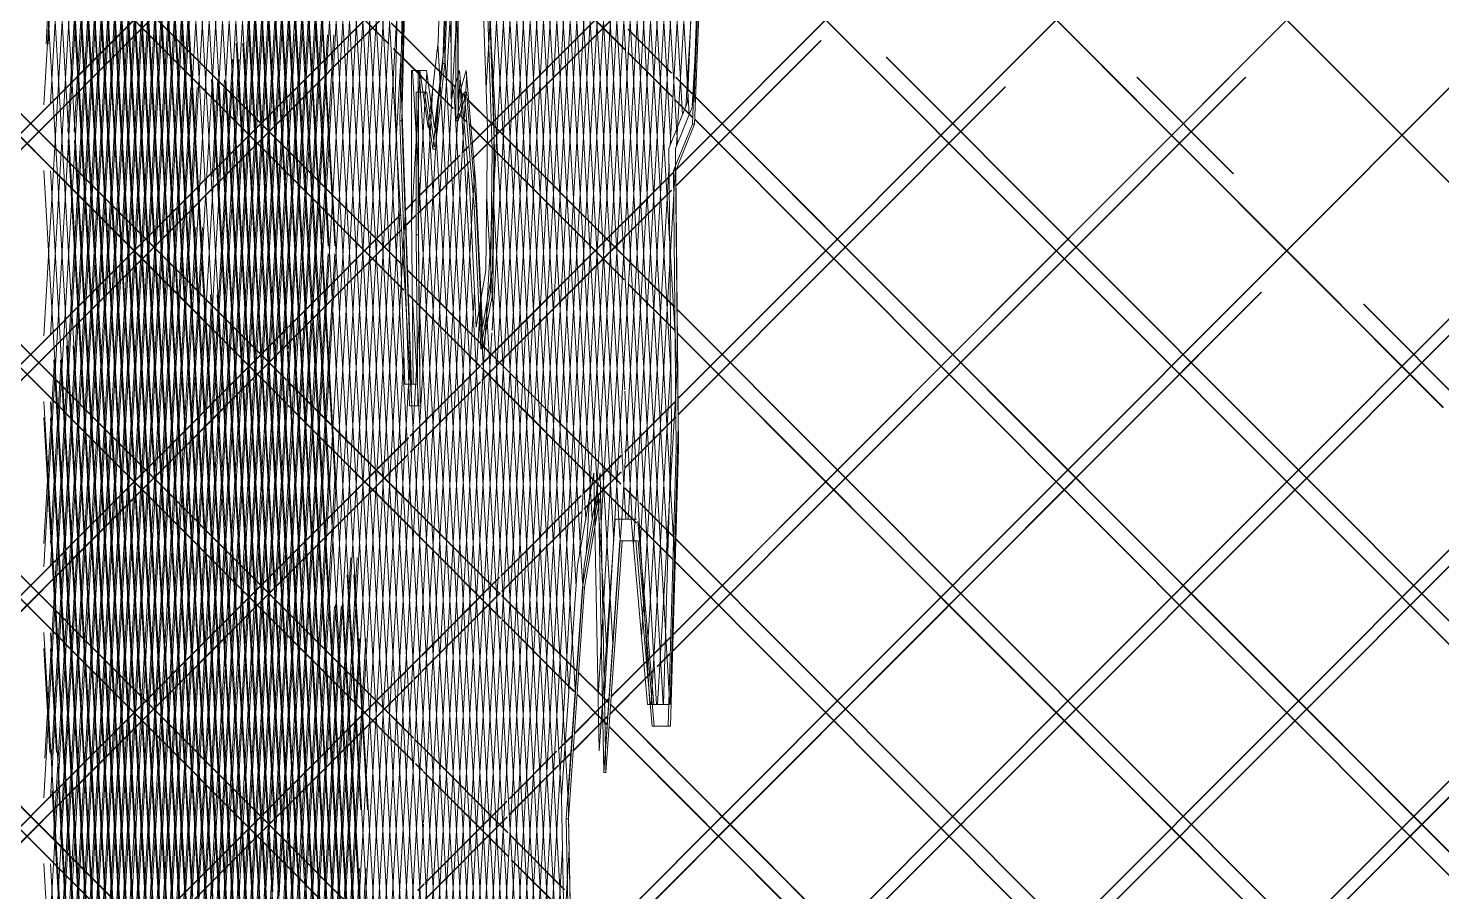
# Model space of a CAD drawing. Header units: millimetres. Extents: x -12186 to 152825, y -4386 to 9463.
# Drawn here: x 121828.7 to 122308.8, y 3182.6 to 3475.8 of the extents above; entities that cross this region are included whole.
import ezdxf

# ---------------------------------------------------------------- set-up
doc = ezdxf.new("R2010")
doc.units = ezdxf.units.MM
doc.layers.add('G-IMPT', color=8, linetype='Continuous', lineweight=5)
doc.layers.add('L-PLNT', color=71, linetype='Continuous', lineweight=5)

# ---------------------------------------------------------------- blocks, each defined once
blk = doc.blocks.new('SVA_Shades of Green Tree - Australian_Tree_based_on_Leopard_Tree_2901-V502-Section 4')
at = {"layer": 'G-IMPT'}
for p, q in [((-37450.04, 3475.19), (-37498.17, 4306.34)), ((-37447.82, 3475.19), (-37495.95, 4306.34)), ((-37456.02, 3455.55), (-37423.08, 4024.36)), ((-37453.81, 3455.55), (-37420.87, 4024.36)), ((-37537.09, 3253.11), (-37579.64, 3987.75)), ((-37534.88, 3253.11), (-37577.42, 3987.75)), ((-37392.58, 3269.8), (-36675, 3988.59)), ((-37392.57, 3269.94), (-36675.12, 3988.59)), ((-37532.55, 3253.11), (-37572.81, 3948.26)), ((-37530.34, 3253.11), (-37570.59, 3948.26)), ((-37390.9, 3350.04), (-36792.84, 3949.1)), ((-37390.9, 3349.91), (-36792.71, 3949.1)), ((-37541.64, 3253.11), (-37581.64, 3943.94)), ((-37539.42, 3253.11), (-37579.43, 3943.94)), ((-37330.23, 3253.95), (-36640.56, 3944.79)), ((-37330.11, 3253.95), (-36640.43, 3944.79)), ((-37531.33, 3310.43), (-37567.61, 3936.95)), ((-37529.12, 3310.43), (-37565.4, 3936.95)), ((-37391.73, 3427.51), (-36882.3, 3937.79)), ((-37391.51, 3427.85), (-36882.43, 3937.79)), ((-37606.24, 3214.48), (-37564.57, 3934)), ((-37604.01, 3214.61), (-37562.35, 3934)), ((-37606.24, 3136.05), (-37560.97, 3917.72)), ((-37604.01, 3136.18), (-37558.75, 3917.72)), ((-37579.05, 3134.91), (-37533.75, 3917.14)), ((-37606.24, 3057.62), (-37557.92, 3891.99)), ((-37590.88, 3284.53), (-37555.7, 3891.99)), ((-37561.35, 3362.21), (-37530.71, 3891.31)), ((-37251.94, 3253.95), (-36636.8, 3870.13)), ((-37251.81, 3253.95), (-36636.67, 3870.13)), ((-37543.96, 3253.11), (-37579.26, 3862.64)), ((-37576.84, 3134.91), (-37534.67, 3863.04)), ((-37559.13, 3362.21), (-37530.15, 3862.62)), ((-37603.55, 2987.29), (-37553.34, 3854.38)), ((-37556.8, 3362.21), (-37530.71, 3812.88)), ((-37554.59, 3362.21), (-37528.49, 3812.88)), ((-37327.37, 3016.06), (-36542.49, 3802.25)), ((-37327.24, 3016.06), (-36542.36, 3802.25)), ((-37541.8, 3015.22), (-37587.33, 3801.41)), ((-37539.59, 3015.22), (-37585.12, 3801.41)), ((-37603.29, 2951.65), (-37555.55, 3775.95)), ((-37601.07, 2951.65), (-37553.34, 3775.95)), ((-37558.55, 3069.11), (-37598.52, 3759.26)), ((-37598.13, 3440.77), (-37579.81, 3757.16)), ((-37556.33, 3069.11), (-37596.28, 3758.8)), ((-37595.92, 3440.77), (-37577.6, 3757.16)), ((-37523.57, 3387.05), (-37502.74, 3746.75)), ((-37571.13, 3134.91), (-37606.24, 3741.18)), ((-37568.91, 3134.91), (-37604.01, 3741.05)), ((-37554.72, 3081.49), (-37593.06, 3743.49)), ((-37552.51, 3081.49), (-37590.85, 3743.49)), ((-37530.71, 3456.49), (-37547.11, 3739.7)), ((-37528.49, 3456.49), (-37544.89, 3739.7)), ((-37588.13, 3134.91), (-37553.37, 3735.14)), ((-37585.92, 3134.91), (-37551.16, 3735.14)), ((-37521.36, 3387.05), (-37501.03, 3738.11)), ((-37553.19, 3346.19), (-37530.71, 3734.45)), ((-37550.97, 3346.19), (-37528.49, 3734.45)), ((-37544.89, 2990.13), (-37587.41, 3724.28)), ((-37542.68, 2990.13), (-37585.19, 3724.28)), ((-37557.04, 3362.21), (-37577.77, 3720.22)), ((-37605.92, 3227.94), (-37578.15, 3707.44)), ((-37603.7, 3227.94), (-37575.93, 3707.44)), ((-37567.48, 3228.85), (-37595.38, 3710.6)), ((-37565.27, 3228.85), (-37593.17, 3710.6)), ((-37573.61, 3250.76), (-37599.94, 3705.45)), ((-37558.52, 3028.36), (-37597.72, 3705.37)), ((-37583.59, 3134.91), (-37550.74, 3702.13)), ((-37581.38, 3134.91), (-37548.53, 3702.13)), ((-37530.65, 3377.09), (-37549.28, 3698.79)), ((-37528.43, 3377.09), (-37547.06, 3698.79)), ((-37519.71, 3375.28), (-37501.04, 3697.7)), ((-37606.24, 3449.77), (-37592.1, 3693.92)), ((-37603.99, 3450.35), (-37589.88, 3693.92)), ((-37514.48, 3411.58), (-37530.71, 3691.78)), ((-37512.26, 3411.58), (-37528.49, 3691.78)), ((-37602.97, 3200.43), (-37574.73, 3687.94)), ((-37600.75, 3200.43), (-37572.52, 3687.94)), ((-37573.28, 3250.53), (-37598.64, 3688.44)), ((-37566.15, 3165.61), (-37596.42, 3688.44)), ((-37561.58, 3362.21), (-37580.63, 3691.18)), ((-37559.37, 3362.21), (-37578.42, 3691.18)), ((-37601.37, 3149.51), (-37570.46, 3683.3)), ((-37599.16, 3149.51), (-37568.25, 3683.3)), ((-37068.64, 3363.06), (-37390.57, 3685.53)), ((-37068.76, 3363.06), (-37390.55, 3685.39)), ((-37566.6, 3292.1), (-37588.95, 3677.94)), ((-37564.39, 3292.1), (-37586.73, 3677.94)), ((-37530.71, 2902.01), (-37575.72, 3679.4)), ((-37528.49, 2902.01), (-37573.51, 3679.4)), ((-37420.21, 3001.36), (-36742.46, 3680.25)), ((-37420.17, 3001.52), (-36742.59, 3680.25)), ((-37394.32, 3297.42), (-37416.54, 3681.06)), ((-37606.24, 3371.34), (-37588.59, 3676.1)), ((-37604.01, 3371.47), (-37586.37, 3676.1)), ((-37517.5, 3375.28), (-37500.31, 3672.13)), ((-37575.67, 3134.91), (-37606.24, 3662.75)), ((-37589.87, 3418.4), (-37604.01, 3662.62)), ((-37565.72, 3355.34), (-37583.49, 3662.14)), ((-37563.51, 3355.34), (-37581.28, 3662.14)), ((-37460.11, 3071.25), (-37426, 3660.25)), ((-37457.89, 3071.25), (-37423.78, 3660.25)), ((-37606.24, 3292.91), (-37585.36, 3653.35)), ((-37604.01, 3293.04), (-37583.15, 3653.35)), ((-37551.02, 3305.28), (-37530.71, 3656.02)), ((-37548.8, 3305.28), (-37528.49, 3656.02)), ((-37464.65, 3071.25), (-37431.02, 3651.99)), ((-37462.43, 3071.25), (-37428.8, 3651.99)), ((-37412.73, 3301.57), (-37432.85, 3648.99)), ((-37410.59, 3302.9), (-37430.63, 3648.99)), ((-37520.2, 3210.03), (-37495.04, 3644.5)), ((-37468.68, 3080), (-37436.04, 3643.74)), ((-37466.47, 3080), (-37433.82, 3643.74)), ((-37415.21, 3265.93), (-37437, 3642.17)), ((-37413.04, 3266.76), (-37434.78, 3642.17)), ((-37517.98, 3210.03), (-37493.28, 3636.63)), ((-37422.24, 3309.01), (-37441.14, 3635.35)), ((-37420.03, 3309.01), (-37438.93, 3635.35)), ((-37530.05, 3432.98), (-37726.26, 3629.51)), ((-37529.92, 3432.98), (-37726.13, 3629.51)), ((-37605.77, 2987.29), (-37568.56, 3629.85)), ((-37563.13, 2991.37), (-37600.13, 3630.22)), ((-37599.18, 3109.04), (-37569.01, 3629.88)), ((-37560.92, 2991.37), (-37597.87, 3629.43)), ((-37554.82, 3362.21), (-37570.32, 3629.88)), ((-37546.18, 3253.11), (-37567.97, 3629.48)), ((-37596.96, 3109.04), (-37566.86, 3628.78)), ((-37530.71, 3420.74), (-37518.66, 3628.67)), ((-37528.49, 3420.74), (-37516.45, 3628.67)), ((-37425.46, 3286.16), (-37445.29, 3628.53)), ((-37423.33, 3287.61), (-37443.08, 3628.53)), ((-37523.69, 3228.12), (-37500.91, 3621.56)), ((-37395.9, 3246.19), (-37417.58, 3620.59)), ((-37393.89, 3249.81), (-37415.36, 3620.59)), ((-37405.97, 3300.24), (-37387.23, 3623.9)), ((-37455.57, 3071.25), (-37423.88, 3618.41)), ((-37453.35, 3071.25), (-37421.67, 3618.41)), ((-37446.66, 2989.77), (-37410.29, 3617.75)), ((-37444.44, 2989.77), (-37408.08, 3617.75)), ((-37516.83, 3373.72), (-37530.71, 3613.35)), ((-37514.61, 3373.72), (-37528.49, 3613.35)), ((-37512.13, 3449.44), (-37521.69, 3614.45)), ((-37521.48, 3228.12), (-37499.18, 3613.22)), ((-37519.84, 3137.77), (-37492.29, 3613.45)), ((-37509.91, 3449.44), (-37519.47, 3614.45)), ((-37403.76, 3300.24), (-37385.55, 3614.57)), ((-37499.11, 3062.31), (-37530.71, 3607.87)), ((-37496.9, 3062.31), (-37528.49, 3607.87)), ((-37477.95, 3251.34), (-37498.63, 3608.43)), ((-37483.1, 3378.51), (-37496.4, 3608.27)), ((-37530.71, 3451.01), (-37539.54, 3603.54)), ((-37528.49, 3451.01), (-37537.32, 3603.54)), ((-37517.63, 3137.77), (-37490.75, 3601.92)), ((-37480.41, 3215.4), (-37502.97, 3605.05)), ((-37478.19, 3215.4), (-37500.76, 3605.05)), ((-37130.94, 3347.04), (-37384.24, 3600.77)), ((-37131.07, 3347.04), (-37384.24, 3600.63)), ((-37501.21, 3302.7), (-37484.72, 3587.36)), ((-37392.38, 3302.09), (-37408.93, 3587.83)), ((-37580.21, 3134.91), (-37606.24, 3584.32)), ((-37578, 3134.91), (-37604.01, 3584.19)), ((-37565.4, 2986.48), (-37530.71, 3585.53)), ((-37563.18, 2986.48), (-37528.49, 3585.53)), ((-37548.84, 3264.37), (-37530.71, 3577.6)), ((-37546.63, 3264.37), (-37528.49, 3577.6)), ((-37393.57, 3435.93), (-37385.33, 3578.15)), ((-37596.48, 3077.13), (-37567.84, 3571.72)), ((-37594.27, 3077.13), (-37565.63, 3571.72)), ((-37410, 3309.1), (-37394.79, 3571.81)), ((-37407.78, 3309.1), (-37392.57, 3571.81)), ((-37566.83, 2976.85), (-37601.04, 3567.56)), ((-37564.62, 2976.85), (-37598.83, 3567.56)), ((-37483.59, 3191.88), (-37505.4, 3568.44)), ((-37481.37, 3191.88), (-37503.18, 3568.44)), ((-37389.32, 3446.4), (-37396.36, 3567.93)), ((-37387.11, 3446.4), (-37394.15, 3567.93)), ((-37391.36, 3435.93), (-37383.66, 3568.83)), ((-37427.94, 3250.52), (-37446, 3562.42)), ((-37425.77, 3251.35), (-37443.79, 3562.42)), ((-37424.32, 3297.05), (-37408.86, 3564.1)), ((-37413.82, 3440.2), (-37406.64, 3564.1)), ((-37529.34, 3440.2), (-37647.78, 3558.85)), ((-37529.21, 3440.2), (-37647.65, 3558.85)), ((-37530.71, 3428.68), (-37523.22, 3558)), ((-37528.49, 3428.68), (-37521, 3558)), ((-37418.03, 3248.87), (-37400.08, 3558.75)), ((-37415.81, 3248.87), (-37397.87, 3558.75)), ((-37393.3, 3436.6), (-37400.34, 3558.13)), ((-37391.08, 3436.6), (-37398.12, 3558.13)), ((-37450.84, 3466.63), (-37446, 3550.09)), ((-37448.62, 3466.63), (-37443.79, 3550.09)), ((-37400.44, 3246.19), (-37418.09, 3550.91)), ((-37398.22, 3246.19), (-37415.87, 3550.91)), ((-37393.23, 3357.03), (-37404.31, 3548.33)), ((-37391.85, 3371.35), (-37402.1, 3548.33)), ((-37530.05, 3284.06), (-37790.87, 3545.32)), ((-37529.92, 3284.06), (-37790.74, 3545.32)), ((-37530.71, 3271.82), (-37514.92, 3544.47)), ((-37528.49, 3271.82), (-37512.7, 3544.47)), ((-37419.16, 3307.69), (-37405.38, 3545.68)), ((-37416.95, 3307.69), (-37403.17, 3545.68)), ((-37452.31, 3049.09), (-37423.88, 3539.98)), ((-37450.09, 3049.09), (-37421.67, 3539.98)), ((-37385.39, 3450.63), (-37381.84, 3542.65)), ((-37586.49, 3014.37), (-37556.18, 3537.86)), ((-37584.28, 3014.37), (-37553.96, 3537.86)), ((-37530.71, 3372.58), (-37540.29, 3538.01)), ((-37528.49, 3372.58), (-37538.07, 3538.01)), ((-37521.84, 3381.76), (-37530.71, 3534.92)), ((-37519.62, 3381.76), (-37528.49, 3534.92)), ((-37520.74, 3043.76), (-37492.36, 3533.89)), ((-37530.05, 3362.49), (-37696.42, 3529.14)), ((-37529.92, 3362.49), (-37696.29, 3529.14)), ((-37499.98, 2998.82), (-37530.71, 3529.44)), ((-37497.76, 2998.82), (-37528.49, 3529.44)), ((-37486.77, 3168.36), (-37507.82, 3531.84)), ((-37484.55, 3168.36), (-37505.6, 3531.84)), ((-37530.05, 3205.63), (-37849.54, 3525.66)), ((-37529.92, 3205.63), (-37849.41, 3525.66)), ((-37671.58, 3382.6), (-37530.05, 3524.37)), ((-37671.45, 3382.6), (-37529.92, 3524.37)), ((-37588.13, 3064.55), (-37561.48, 3524.6)), ((-37585.91, 3064.55), (-37559.27, 3524.6)), ((-37530.71, 3350.25), (-37520.39, 3528.29)), ((-37530.71, 3193.39), (-37511.51, 3524.81)), ((-37528.49, 3350.25), (-37518.18, 3528.29)), ((-37528.49, 3193.39), (-37509.3, 3524.81)), ((-37518.53, 3043.76), (-37490.68, 3524.66)), ((-38048.4, 2999.67), (-37530.05, 3518.89)), ((-38048.27, 2999.67), (-37529.92, 3518.89)), ((-37592.16, 3073.41), (-37566.2, 3521.53)), ((-37589.94, 3073.41), (-37563.99, 3521.53)), ((-37530.71, 2980.44), (-37562.1, 3522.6)), ((-37528.49, 2980.44), (-37559.89, 3522.6)), ((-37509.69, 3401.92), (-37516.53, 3520.02)), ((-37507.48, 3401.92), (-37514.32, 3520.02)), ((-37467.9, 3469.97), (-37470.73, 3518.87)), ((-37452.84, 3445.22), (-37457.24, 3521.11)), ((-37450.63, 3445.22), (-37455.02, 3521.11)), ((-37420.64, 3079.49), (-36977.42, 3523.45)), ((-37420.63, 3079.36), (-36977.29, 3523.45)), ((-37168.52, 3306.13), (-37382.3, 3520.26)), ((-37168.4, 3306.13), (-37382.29, 3520.39)), ((-37408.93, 3468.63), (-37455.36, 3515.14)), ((-37408.93, 3468.5), (-37455.35, 3515.01)), ((-37454.11, 3443.45), (-37383.26, 3514.42)), ((-37454.11, 3443.58), (-37383.78, 3514.03)), ((-37555.5, 3078.98), (-37530.71, 3507.11)), ((-37553.28, 3078.98), (-37528.49, 3507.11)), ((-37454.02, 3438.19), (-37383.48, 3508.85)), ((-37454.02, 3438.07), (-37383.48, 3508.72)), ((-37430.42, 3214.88), (-37447.23, 3505.16)), ((-37428.25, 3215.71), (-37445.01, 3505.16)), ((-37584.75, 3134.91), (-37605.96, 3501.14)), ((-37582.54, 3134.91), (-37603.75, 3501.14)), ((-37489.08, 3470.5), (-37522.39, 3503.86)), ((-37489.09, 3470.37), (-37522.39, 3503.74)), ((-37465.69, 3451.79), (-37465.69, 3502.52)), ((-37449.48, 3019.43), (-37421.65, 3500.07)), ((-37447.27, 3019.43), (-37419.43, 3500.07)), ((-37408.62, 3309.1), (-37419.68, 3500.07)), ((-37408.95, 3352.95), (-37417.47, 3500.07)), ((-37544.95, 3253.11), (-37530.71, 3499.17)), ((-37542.74, 3253.11), (-37528.49, 3499.17)), ((-37489.95, 3144.83), (-37509.99, 3490.87)), ((-37487.73, 3144.83), (-37507.77, 3490.87)), ((-37530.05, 3445.94), (-37489.07, 3486.99)), ((-37529.92, 3445.94), (-37489.06, 3486.87)), ((-37485.91, 3174.71), (-37467.9, 3485.69)), ((-37466.31, 3474.98), (-37465.69, 3485.69)), ((-37530.31, 3440.2), (-37488.79, 3481.79)), ((-37530.18, 3440.2), (-37488.79, 3481.66)), ((-37509.44, 3319.17), (-37518.96, 3483.43)), ((-37507.23, 3319.17), (-37516.74, 3483.43)), ((-37500.25, 3240.86), (-37486.28, 3481.94)), ((-37498.99, 3302.7), (-37488.66, 3481.16)), ((-37484.82, 3469.03), (-37484.07, 3481.94)), ((-37465.69, 3469.97), (-37466.31, 3480.68)), ((-37484.7, 3474.05), (-37488.28, 3477.63)), ((-37484.7, 3473.92), (-37488.26, 3477.49)), ((-37388.27, 3448.99), (-37386.46, 3480.23)), ((-37385.25, 3462.9), (-37384.25, 3480.23)), ((-37530.05, 3127.2), (-37876.6, 3474.33)), ((-37529.92, 3127.2), (-37876.47, 3474.33)), ((-37530.71, 3114.96), (-37509.94, 3473.49)), ((-37528.49, 3114.96), (-37507.73, 3473.49)), ((-37471.18, 3460.5), (-37483.98, 3473.32)), ((-37471.19, 3460.38), (-37483.98, 3473.2)), ((-37483.69, 3174.71), (-37466.31, 3474.98)), ((-37422.92, 3006.9), (-37450.04, 3475.19)), ((-37427.1, 3117.3), (-37447.82, 3475.19)), ((-37393.07, 3460.56), (-37407.84, 3475.35)), ((-37393.07, 3460.69), (-37407.83, 3475.48)), ((-37391.6, 3422.29), (-37342.4, 3471.57)), ((-37391.6, 3422.16), (-37342.28, 3471.57)), ((-37530.71, 3294.15), (-37540.93, 3470.72)), ((-37528.49, 3294.15), (-37538.72, 3470.72)), ((-37498.03, 3240.86), (-37484.82, 3469.03)), ((-37484.88, 3466.29), (-37487.52, 3468.93)), ((-37484.88, 3466.16), (-37487.51, 3468.79)), ((-37465.82, 3355.62), (-37472.47, 3470.47)), ((-37471.79, 3104.76), (-37450.84, 3466.63)), ((-37463.61, 3355.62), (-37470.26, 3470.47)), ((-37454.03, 3373.17), (-37448.62, 3466.63)), ((-37392.9, 3452.58), (-37407.96, 3467.67)), ((-37392.9, 3452.45), (-37407.96, 3467.54)), ((-37574.97, 2899.65), (-37542.22, 3465.17)), ((-37572.75, 2899.65), (-37540, 3465.17)), ((-37472, 3453.38), (-37484.16, 3465.57)), ((-37472.01, 3453.27), (-37484.16, 3465.44)), ((-37473.11, 3324.7), (-37481.03, 3461.48)), ((-37478.39, 3454.08), (-37478.82, 3461.48)), ((-37386.04, 3449.32), (-37385.25, 3462.9)), ((-36755.64, 2900.49), (-37320.22, 3466.01)), ((-36755.52, 2900.49), (-37320.09, 3466.01)), ((-37530.71, 3137.3), (-37549.3, 3458.33)), ((-37549.06, 3425.47), (-37547.16, 3458.29)), ((-37528.49, 3137.3), (-37547.08, 3458.33)), ((-37546.84, 3425.47), (-37544.94, 3458.29)), ((-37527.35, 3398.57), (-37530.71, 3456.49)), ((-37525.14, 3398.57), (-37528.49, 3456.49)), ((-37481.34, 3410.38), (-37478.44, 3460.6)), ((-37476.6, 3454.08), (-37476.22, 3460.6)), ((-37471.93, 3337.61), (-37464.89, 3459.17)), ((-37466.78, 3455.97), (-37471.19, 3460.38)), ((-37466.79, 3456.11), (-37471.18, 3460.5)), ((-37462.97, 3454.08), (-37462.68, 3459.17)), ((-37392.74, 3264.29), (-37198.18, 3459.17)), ((-37392.74, 3264.16), (-37198.05, 3459.17)), ((-37386.06, 3453.54), (-37391.61, 3459.09)), ((-37386.06, 3453.67), (-37391.6, 3459.22)), ((-37202.29, 3426.31), (-37235.06, 3459.14)), ((-37202.16, 3426.31), (-37234.93, 3459.14)), ((-37583.65, 2985.04), (-37556.39, 3455.7)), ((-37581.43, 2985.04), (-37554.18, 3455.7)), ((-37530.71, 3215.73), (-37544.56, 3455.04)), ((-37528.49, 3215.73), (-37542.35, 3455.04)), ((-37492.42, 3140.65), (-37474.18, 3455.76)), ((-37479.13, 3410.38), (-37476.71, 3452.26)), ((-37479.01, 3334.02), (-37472.2, 3451.68)), ((-37470.9, 3324.7), (-37478.39, 3454.08)), ((-37476.71, 3452.26), (-37476.6, 3454.08)), ((-37472.2, 3451.68), (-37471.96, 3455.76)), ((-37467.26, 3448.51), (-37472.01, 3453.27)), ((-37467.3, 3448.67), (-37472, 3453.38)), ((-37461.94, 3367.05), (-37467.02, 3454.82)), ((-37463.79, 3453.1), (-37465.57, 3454.88)), ((-37463.81, 3453), (-37465.57, 3454.75)), ((-37464.55, 3450.44), (-37464.81, 3454.82)), ((-37463.18, 3450.45), (-37462.97, 3454.08)), ((-37454.11, 3443.4), (-37462.57, 3451.88)), ((-37454.11, 3443.27), (-37462.56, 3451.74)), ((-37390.85, 3344.61), (-37279.76, 3455.89)), ((-37390.85, 3344.48), (-37279.63, 3455.89)), ((-36920.5, 2987.32), (-37384.92, 3452.52)), ((-36920.63, 2987.32), (-37384.92, 3452.4)), ((-37502.91, 2971.1), (-37530.71, 3451.01)), ((-37500.7, 2971.1), (-37528.49, 3451.01)), ((-37504.44, 3316.65), (-37512.13, 3449.44)), ((-37502.23, 3316.65), (-37509.91, 3449.44)), ((-37469.72, 3337.61), (-37463.18, 3450.45)), ((-37462.62, 3443.99), (-37465.57, 3446.94)), ((-37459.73, 3367.05), (-37464.55, 3450.44)), ((-37386.02, 3445.56), (-37391.8, 3451.35)), ((-37386.02, 3445.69), (-37391.79, 3451.47)), ((-37576.5, 3399.42), (-37530.05, 3445.94)), ((-37576.37, 3399.42), (-37529.92, 3445.94)), ((-37469.7, 3344.19), (-37475.5, 3444.33)), ((-37473.21, 3442.97), (-37473.28, 3444.33)), ((-37467.49, 3344.19), (-37473.21, 3442.97)), ((-37462.61, 3443.85), (-37465.57, 3446.81)), ((-37453.97, 3435.32), (-37461.81, 3443.18)), ((-37453.97, 3435.19), (-37461.8, 3443.04)), ((-37461.23, 3436.45), (-37454.11, 3443.58)), ((-37461.22, 3436.33), (-37454.11, 3443.45)), ((-37409.07, 3398.29), (-37454.11, 3443.4)), ((-37409.07, 3398.16), (-37454.11, 3443.27)), ((-37426.45, 2989.48), (-37452.84, 3445.22)), ((-37424.23, 2989.48), (-37450.63, 3445.22)), ((-37205.98, 3265.22), (-37385.22, 3444.75)), ((-37205.85, 3265.22), (-37385.21, 3444.88)), ((-37997.78, 2971.95), (-37530.31, 3440.2)), ((-37997.65, 2971.95), (-37530.18, 3440.2)), ((-37577.19, 3077.34), (-37598.06, 3437.66)), ((-37574.98, 3077.34), (-37595.85, 3437.66)), ((-37484.39, 3395.18), (-37529.34, 3440.2)), ((-37484.39, 3395.31), (-37529.21, 3440.2)), ((-37460.79, 3431.41), (-37454.02, 3438.19)), ((-37460.78, 3431.29), (-37454.02, 3438.07)), ((-37422.11, 3297.05), (-37413.86, 3439.46)), ((-37483.97, 3386.82), (-37530.05, 3432.98)), ((-37483.98, 3386.96), (-37529.92, 3432.98)), ((-37479.03, 3418.49), (-37465.02, 3432.53)), ((-37479.02, 3418.62), (-37465.03, 3432.64)), ((-37464.02, 3433.65), (-37461.91, 3435.77)), ((-37464, 3433.54), (-37461.9, 3435.65)), ((-37409.19, 3390.47), (-37453.97, 3435.32)), ((-37409.2, 3390.35), (-37453.97, 3435.19)), ((-37552.92, 3045.13), (-37530.71, 3428.68)), ((-37550.7, 3045.13), (-37528.49, 3428.68)), ((-37479.37, 3412.67), (-37461.46, 3430.61)), ((-37479.36, 3412.81), (-37461.47, 3430.73)), ((-37466.46, 3353.74), (-37462.17, 3427.81)), ((-37460.16, 3424.19), (-37459.95, 3427.81)), ((-37403.24, 3268.88), (-37393.93, 3429.66)), ((-37392.31, 3419.43), (-37391.75, 3429.08)), ((-37589.29, 3134.91), (-37606.24, 3427.46)), ((-37587.08, 3134.91), (-37604.01, 3427.33)), ((-37460.46, 3419.09), (-37460.16, 3424.19)), ((-37408.88, 3410.33), (-37392.46, 3426.77)), ((-37408.87, 3410.46), (-37392.45, 3426.92)), ((-37573.45, 3134.91), (-37589.87, 3418.35)), ((-37540.41, 3253.11), (-37530.71, 3420.74)), ((-37538.2, 3253.11), (-37528.49, 3420.74)), ((-37464.24, 3353.74), (-37460.46, 3419.09)), ((-37455.65, 3415.24), (-37455.83, 3418.36)), ((-37453.43, 3415.24), (-37453.61, 3418.36)), ((-37408.93, 3404.93), (-37393.07, 3420.82)), ((-37408.93, 3404.81), (-37393.08, 3420.67)), ((-37401.03, 3268.88), (-37392.31, 3419.43)), ((-37499.44, 3176.28), (-37485.67, 3414.08)), ((-37483.6, 3414.05), (-37479.78, 3417.87)), ((-37483.59, 3413.92), (-37479.78, 3417.74)), ((-37483.54, 3412.58), (-37483.46, 3414.08)), ((-37429.93, 2971.21), (-37455.65, 3415.24)), ((-37427.72, 2971.21), (-37453.43, 3415.24)), ((-37519.64, 3377.94), (-37485.24, 3412.4)), ((-37519.52, 3377.94), (-37485.24, 3412.27)), ((-37506.35, 3271.15), (-37514.48, 3411.58)), ((-37504.15, 3271.45), (-37512.26, 3411.58)), ((-37484.01, 3404.62), (-37483.54, 3412.58)), ((-37483.41, 3408.75), (-37479.78, 3412.39)), ((-37483.41, 3408.63), (-37479.78, 3412.26)), ((-37453.75, 3365.51), (-37408.93, 3410.41)), ((-37453.75, 3365.39), (-37408.93, 3410.28)), ((-37575.72, 3043.58), (-37554.61, 3408.09)), ((-37573.5, 3043.58), (-37552.39, 3408.09)), ((-37523.24, 3368.86), (-37484.98, 3407.18)), ((-37523.24, 3368.73), (-37484.98, 3407.05)), ((-37497.23, 3176.28), (-37484.01, 3404.62)), ((-37453.56, 3360.23), (-37408.96, 3404.9)), ((-37453.55, 3360.1), (-37408.96, 3404.77)), ((-37908.91, 3066.45), (-37576.71, 3399.2)), ((-37908.78, 3066.45), (-37576.37, 3399.42)), ((-37530.05, 3354.55), (-37575.09, 3399.66)), ((-37529.92, 3354.55), (-37574.96, 3399.66)), ((-37530.71, 3036.54), (-37509.69, 3399.34)), ((-37528.49, 3036.54), (-37507.48, 3399.34)), ((-37530.71, 3342.31), (-37527.43, 3398.82)), ((-37528.49, 3342.31), (-37525.22, 3398.82)), ((-37508.07, 3065.6), (-37527.35, 3398.57)), ((-37523.3, 3366.93), (-37525.14, 3398.57)), ((-37391.94, 3381.13), (-37408.93, 3398.14)), ((-37391.94, 3381), (-37408.93, 3398.01)), ((-37479.63, 3390.54), (-37482.89, 3393.81)), ((-37479.63, 3390.41), (-37482.89, 3393.67)), ((-37458.11, 3368.99), (-37479.63, 3390.54)), ((-37458.1, 3368.84), (-37479.63, 3390.41)), ((-37530.05, 3276.12), (-37641.64, 3387.9)), ((-37529.92, 3276.12), (-37641.51, 3387.9)), ((-37530.71, 3058.87), (-37549.61, 3385.29)), ((-37528.49, 3058.87), (-37547.39, 3385.29)), ((-37530.71, 3263.88), (-37523.57, 3387.05)), ((-37528.49, 3263.88), (-37521.36, 3387.05)), ((-37479.55, 3382.52), (-37482.61, 3385.58)), ((-37479.55, 3382.39), (-37482.6, 3385.45)), ((-37460.98, 3369.87), (-37460.03, 3386.22)), ((-37457.94, 3384.07), (-37457.82, 3386.22)), ((-37427.02, 3151.53), (-37192.81, 3386.13)), ((-37427.02, 3151.4), (-37192.68, 3386.13)), ((-37391.86, 3373.11), (-37407.78, 3389.05)), ((-37391.86, 3372.98), (-37407.78, 3388.93)), ((-37573.84, 2997.61), (-37551.62, 3381.2)), ((-37571.62, 2997.61), (-37549.41, 3381.2)), ((-37506.32, 3113.83), (-37521.84, 3381.76)), ((-37504.11, 3113.83), (-37519.62, 3381.76)), ((-37475.53, 3288.02), (-37481.09, 3384.02)), ((-37457.95, 3360.89), (-37479.55, 3382.52)), ((-37457.96, 3360.76), (-37479.55, 3382.39)), ((-37473.32, 3288.02), (-37478.88, 3384.02)), ((-37458.35, 3376.99), (-37457.94, 3384.07)), ((-37433.34, 2951.61), (-37458.23, 3381.47)), ((-37455.85, 3378.6), (-37456.02, 3381.47)), ((-37091.14, 3079.82), (-37391.2, 3380.38)), ((-37091.27, 3079.82), (-37391.2, 3380.25)), ((-36775.15, 2998.45), (-37158.09, 3382.04)), ((-36775.02, 2998.45), (-37157.96, 3382.04)), ((-37530.05, 3197.69), (-37708.19, 3376.13)), ((-37529.92, 3197.69), (-37708.06, 3376.13)), ((-37530.71, 3185.45), (-37519.71, 3375.28)), ((-37521.31, 3215.77), (-37530.65, 3377.09)), ((-37528.49, 3185.45), (-37517.5, 3375.28)), ((-37519.09, 3215.77), (-37528.43, 3377.09)), ((-37523.08, 3374.5), (-37519.64, 3377.94)), ((-37523.08, 3374.36), (-37519.52, 3377.94)), ((-37481.3, 3347.52), (-37483.1, 3378.51)), ((-37458.77, 3369.87), (-37458.35, 3376.99)), ((-37431.13, 2951.61), (-37455.85, 3378.6)), ((-37508.94, 2996.74), (-37530.71, 3372.58)), ((-37530.05, 3367.51), (-37523.24, 3374.34)), ((-37529.92, 3367.51), (-37523.24, 3374.21)), ((-37506.73, 2996.74), (-37528.49, 3372.58)), ((-37508.24, 3225.41), (-37516.83, 3373.72)), ((-37506.02, 3225.41), (-37514.61, 3373.72)), ((-37469.58, 3104.76), (-37454.08, 3372.37)), ((-37391.02, 3357.03), (-37391.85, 3371.35)), ((-37272.9, 3253.95), (-37391.12, 3372.37)), ((-37273.03, 3253.95), (-37391.12, 3372.24)), ((-37680.69, 3216.62), (-37530.05, 3367.51)), ((-37680.57, 3216.62), (-37529.92, 3367.51)), ((-37579.6, 3040.45), (-37598.56, 3367.95)), ((-37577.38, 3040.45), (-37596.35, 3367.95)), ((-37530.05, 3362.03), (-37523.25, 3368.85)), ((-37529.92, 3362.03), (-37523.25, 3368.72)), ((-37505.85, 3065.6), (-37523.24, 3365.77)), ((-37474.79, 3131.4), (-37460.98, 3369.87)), ((-37472.58, 3131.4), (-37458.77, 3369.87)), ((-37436.02, 2919.42), (-37461.94, 3367.05)), ((-37433.85, 2920.25), (-37459.73, 3367.05)), ((-37457.68, 3361.58), (-37453.86, 3365.4)), ((-37457.67, 3361.46), (-37453.86, 3365.28)), ((-37453.84, 3364.7), (-37457.2, 3368.07)), ((-37453.83, 3364.57), (-37457.2, 3367.94)), ((-37893.89, 2997.59), (-37530.05, 3362.03)), ((-37893.76, 2997.59), (-37529.92, 3362.03)), ((-37606.24, 3300.85), (-37602.62, 3363.21)), ((-37604.01, 3300.98), (-37600.41, 3363.21)), ((-37581.11, 2988.17), (-37602.83, 3363.21)), ((-37578.9, 2988.17), (-37600.62, 3363.21)), ((-37568.42, 3161.67), (-37556.8, 3362.21)), ((-37566.98, 3264.88), (-37561.35, 3362.21)), ((-37566.2, 3161.67), (-37554.59, 3362.21)), ((-37564.77, 3264.88), (-37559.13, 3362.21)), ((-37550.85, 3176.91), (-37561.58, 3362.21)), ((-37548.63, 3176.91), (-37559.37, 3362.21)), ((-37545.35, 3160.4), (-37557.04, 3362.21)), ((-37543.14, 3160.4), (-37554.82, 3362.21)), ((-37523.63, 3356.05), (-37530.05, 3362.49)), ((-37523.62, 3356.18), (-37529.92, 3362.49)), ((-37495.93, 3158.47), (-37483.97, 3365.07)), ((-37482.3, 3355.61), (-37481.84, 3363.57)), ((-37481.84, 3363.57), (-37481.75, 3365.07)), ((-37479.1, 3340.12), (-37457.95, 3361.31)), ((-37479.1, 3339.99), (-37457.95, 3361.18)), ((-37453.58, 3356.51), (-37457.64, 3360.57)), ((-37417.76, 3328.56), (-37453.72, 3364.58)), ((-37417.76, 3328.43), (-37453.71, 3364.45)), ((-37400.02, 3246.19), (-37393.28, 3362.44)), ((-37391.66, 3352.21), (-37391.07, 3362.44)), ((-37266.19, 3161.25), (-37064.72, 3363.06)), ((-37266.06, 3161.25), (-37064.59, 3363.06)), ((-37171.42, 3177.75), (-36986.42, 3363.06)), ((-37171.29, 3177.75), (-36986.29, 3363.06)), ((-37481.65, 3314.13), (-37523.24, 3355.79)), ((-37481.65, 3314), (-37523.24, 3355.66)), ((-37479.02, 3334.72), (-37458.01, 3355.76)), ((-37453.58, 3356.37), (-37457.63, 3360.44)), ((-37457.47, 3356.31), (-37453.69, 3360.09)), ((-37457.46, 3356.18), (-37453.69, 3359.97)), ((-37417.86, 3320.72), (-37453.41, 3356.34)), ((-37417.86, 3320.6), (-37453.41, 3356.2)), ((-37555.63, 3180.99), (-37565.72, 3355.34)), ((-37553.41, 3180.99), (-37563.51, 3355.34)), ((-37523.86, 3348.34), (-37530.05, 3354.55)), ((-37523.85, 3348.47), (-37529.92, 3354.55)), ((-37493.72, 3158.47), (-37482.37, 3354.49)), ((-37479.02, 3334.59), (-37458.01, 3355.63)), ((-37477.17, 3168.74), (-37466.46, 3353.74)), ((-37474.96, 3168.74), (-37464.24, 3353.74)), ((-37441.49, 2935.49), (-37465.82, 3355.62)), ((-37439.28, 2935.49), (-37463.61, 3355.62)), ((-37406.41, 3309.1), (-37408.93, 3352.54)), ((-37397.8, 3246.19), (-37391.66, 3352.21)), ((-37591.06, 3086.97), (-37606.24, 3349.03)), ((-37588.84, 3086.97), (-37604.01, 3348.91)), ((-37565.81, 3128.29), (-37553.19, 3346.19)), ((-37563.59, 3128.29), (-37550.97, 3346.19)), ((-37551.48, 2991.57), (-37530.71, 3350.25)), ((-37549.26, 2991.57), (-37528.49, 3350.25)), ((-37512.28, 3336.87), (-37523.24, 3347.85)), ((-37512.41, 3336.87), (-37523.24, 3347.72)), ((-37475.73, 3251.34), (-37481.3, 3347.52)), ((-37408.93, 3331.98), (-37391.63, 3349.3)), ((-37408.93, 3331.86), (-37391.63, 3349.18)), ((-37590.59, 3073.41), (-37606.24, 3343.56)), ((-37588.38, 3073.41), (-37604.01, 3343.43)), ((-37531.07, 3336.03), (-37530.71, 3342.31)), ((-37528.85, 3336.03), (-37528.49, 3342.31)), ((-37453.08, 3057.2), (-37469.7, 3344.19)), ((-37450.87, 3057.2), (-37467.49, 3344.19)), ((-37408.93, 3326.51), (-37391.58, 3343.88)), ((-37408.93, 3326.38), (-37391.58, 3343.75)), ((-37481.56, 3305.97), (-37512.41, 3336.87)), ((-37481.56, 3306.1), (-37512.28, 3336.87)), ((-37507.9, 3311.28), (-37482.44, 3336.77)), ((-37507.77, 3311.28), (-37482.45, 3336.64)), ((-37481.85, 3337.36), (-37479.12, 3340.1)), ((-37481.85, 3337.24), (-37479.12, 3339.98)), ((-37479.55, 3206.08), (-37471.93, 3337.61)), ((-37477.34, 3206.08), (-37469.72, 3337.61)), ((-37535.87, 3253.11), (-37531.07, 3336.03)), ((-37533.66, 3253.11), (-37528.85, 3336.03)), ((-37490.21, 3140.65), (-37479.03, 3333.63)), ((-37481.76, 3331.97), (-37479.05, 3334.69)), ((-37481.76, 3331.85), (-37479.05, 3334.57)), ((-37529.92, 3283.6), (-37482.67, 3330.94)), ((-37510.63, 3303.06), (-37482.66, 3331.07)), ((-37417.71, 3323.18), (-37410.15, 3330.76)), ((-37417.71, 3323.05), (-37410.15, 3330.63)), ((-37410.3, 3321.09), (-37417.54, 3328.34)), ((-37410.3, 3320.97), (-37417.54, 3328.22)), ((-37530.71, 2958.11), (-37509.48, 3324.56)), ((-37528.49, 2958.11), (-37507.27, 3324.56)), ((-37458.44, 3071.25), (-37473.11, 3324.7)), ((-37456.22, 3071.25), (-37470.9, 3324.7)), ((-37422.8, 3312.48), (-37410.24, 3325.06)), ((-37422.68, 3318.21), (-37417.83, 3323.07)), ((-37422.68, 3318.08), (-37417.83, 3322.94)), ((-37417.9, 3317.52), (-37410.24, 3325.19)), ((-37422.8, 3312.61), (-37417.9, 3317.52)), ((-37410.43, 3313.15), (-37417.8, 3320.53)), ((-37410.43, 3313.28), (-37417.79, 3320.66)), ((-37404.89, 3315.67), (-37408.93, 3319.72)), ((-37404.89, 3315.54), (-37408.93, 3319.59)), ((-37500.25, 3244.23), (-37504.44, 3316.65)), ((-37498.03, 3244.23), (-37502.23, 3316.65)), ((-37478.74, 3311.22), (-37481.47, 3313.95)), ((-37478.74, 3311.09), (-37481.46, 3313.82)), ((-37450.95, 3289.89), (-37423.77, 3317.11)), ((-37450.95, 3289.76), (-37423.77, 3316.99)), ((-37405.03, 3307.75), (-37410.25, 3312.97)), ((-37405.03, 3307.87), (-37410.24, 3313.09)), ((-37392.35, 3302.99), (-37403.85, 3314.5)), ((-37392.35, 3303.11), (-37403.84, 3314.62)), ((-37530.71, 3299.63), (-37531.33, 3310.43)), ((-37530.05, 3289.08), (-37507.9, 3311.28)), ((-37529.92, 3289.08), (-37507.77, 3311.28)), ((-37528.49, 3299.63), (-37529.12, 3310.43)), ((-37451.28, 3283.71), (-37478.66, 3311.14)), ((-37451.28, 3283.58), (-37478.66, 3311.01)), ((-37450.76, 3284.6), (-37423.7, 3311.71)), ((-37450.75, 3284.48), (-37423.7, 3311.58)), ((-37404.47, 3308.41), (-37399.06, 3246.19)), ((-37562.15, 3113.11), (-37551.02, 3305.28)), ((-37559.93, 3113.11), (-37548.8, 3305.28)), ((-37478.64, 3303.17), (-37481.33, 3305.88)), ((-37478.63, 3303.04), (-37481.33, 3305.75)), ((-37451.02, 3275.52), (-37478.54, 3303.08)), ((-37451.02, 3275.38), (-37478.54, 3302.95)), ((-37392.58, 3295.27), (-37404.58, 3307.29)), ((-37392.57, 3295.4), (-37404.57, 3307.41)), ((-36976.67, 3113.95), (-37168.52, 3306.13)), ((-36976.55, 3113.95), (-37168.4, 3306.13)), ((-37526.05, 3219.17), (-37530.71, 3299.63)), ((-37530.05, 3283.6), (-37511.13, 3302.55)), ((-37523.83, 3219.17), (-37528.49, 3299.63)), ((-37508.87, 3170.39), (-37501.21, 3302.7)), ((-37506.65, 3170.39), (-37498.99, 3302.7)), ((-37392.11, 3297.42), (-37392.38, 3302.09)), ((-37135.77, 3045.98), (-37391.64, 3302.27)), ((-37135.65, 3045.98), (-37391.63, 3302.39)), ((-37511.91, 2969.6), (-37530.71, 3294.15)), ((-37509.7, 2969.6), (-37528.49, 3294.15)), ((-37523.58, 2924.21), (-37502.05, 3296.12)), ((-37521.37, 2924.21), (-37499.83, 3296.12)), ((-37351.33, 3253.95), (-37391.86, 3294.55)), ((-37351.2, 3253.95), (-37391.85, 3294.68)), ((-37599.01, 3220.01), (-37530.05, 3289.08)), ((-37598.88, 3220.01), (-37529.92, 3289.08)), ((-37558.13, 3145.7), (-37566.6, 3292.1)), ((-37562.03, 3251.28), (-37564.39, 3292.1)), ((-37498.61, 3210.43), (-37503.22, 3290.15)), ((-37496.39, 3210.43), (-37501.01, 3290.15)), ((-37477.93, 3262.86), (-37451.46, 3289.38)), ((-37477.93, 3262.73), (-37451.46, 3289.25)), ((-37604.01, 3057.75), (-37590.89, 3284.38)), ((-37480.76, 3234.69), (-37530.05, 3284.06)), ((-37480.76, 3234.82), (-37529.92, 3284.06)), ((-37477.85, 3257.46), (-37451.29, 3284.07)), ((-37477.85, 3257.34), (-37451.29, 3283.94)), ((-37462.98, 3071.25), (-37475.53, 3288.02)), ((-37460.76, 3071.25), (-37473.32, 3288.02)), ((-37842.68, 2970.45), (-37530.05, 3283.6)), ((-37842.56, 2970.45), (-37529.92, 3283.6)), ((-37526.62, 2950.18), (-37507.56, 3279.41)), ((-37524.41, 2950.18), (-37505.34, 3279.41)), ((-37499.93, 3154.88), (-37507.17, 3279.83)), ((-37497.72, 3154.88), (-37504.95, 3279.83)), ((-37425.33, 3257.72), (-37450.7, 3283.13)), ((-37425.34, 3257.6), (-37450.7, 3283)), ((-37504.51, 3250.53), (-37530.05, 3276.12)), ((-37504.4, 3250.55), (-37529.92, 3276.12)), ((-37429.49, 3253.95), (-37450.4, 3274.89)), ((-37429.62, 3253.95), (-37450.39, 3274.76)), ((-37592.43, 3032.21), (-37606.24, 3270.61)), ((-37590.21, 3032.21), (-37604.01, 3270.48)), ((-37550.64, 2927.56), (-37530.71, 3271.82)), ((-37548.43, 2927.56), (-37528.49, 3271.82)), ((-37479.13, 2801.15), (-37506.35, 3271.15)), ((-37476.91, 2801.15), (-37504.13, 3271.15)), ((-37604.19, 3229.8), (-37606.24, 3265.13)), ((-37601.97, 3229.8), (-37604.01, 3265)), ((-37574.51, 3134.91), (-37566.98, 3264.88)), ((-37572.29, 3134.91), (-37564.77, 3264.88)), ((-37520.87, 2892.64), (-37499.11, 3268.49)), ((-37518.66, 2892.64), (-37496.89, 3268.49)), ((-37401.6, 3260.89), (-37393.33, 3269.18)), ((-37401.59, 3260.78), (-37393.34, 3269.04)), ((-37126.47, 3185.58), (-37205.98, 3265.22)), ((-37126.34, 3185.58), (-37205.85, 3265.22)), ((-37553.46, 3184.73), (-37548.84, 3264.37)), ((-37551.24, 3184.73), (-37546.63, 3264.37)), ((-37540.93, 3087.3), (-37530.71, 3263.88)), ((-37538.72, 3087.3), (-37528.49, 3263.88)), ((-37486.83, 3253.95), (-37481.04, 3259.75)), ((-37480.58, 3260.21), (-37478.11, 3262.69)), ((-37480.58, 3260.08), (-37478.1, 3262.56)), ((-37408.53, 3253.95), (-37401.6, 3260.89)), ((-37408.4, 3253.95), (-37401.59, 3260.78)), ((-37397.93, 3258.97), (-37393.5, 3263.4)), ((-37397.91, 3259.11), (-37393.5, 3263.53)), ((-37485.63, 3255.02), (-37481.04, 3259.62)), ((-37480.49, 3254.69), (-37478.03, 3257.15)), ((-37480.49, 3254.82), (-37478.71, 3256.61)), ((-37416.58, 3248.82), (-37424.65, 3256.91)), ((-37416.58, 3248.95), (-37424.64, 3257.03)), ((-37413.96, 3242.9), (-37401.15, 3255.74)), ((-37413.95, 3243.04), (-37401.16, 3255.85)), ((-37401.16, 3255.85), (-37398.93, 3258.09)), ((-37401.15, 3255.74), (-37398.94, 3257.95)), ((-37560.73, 3028.36), (-37573.6, 3250.53)), ((-37568.36, 3165.61), (-37573.25, 3250.06)), ((-37555.91, 3145.7), (-37561.98, 3250.53)), ((-37549.59, 3173.12), (-37544.95, 3253.11)), ((-37547.37, 3173.12), (-37542.74, 3253.11)), ((-37535.91, 3075.74), (-37546.18, 3253.11)), ((-37545.72, 3161.5), (-37540.41, 3253.11)), ((-37533.69, 3075.74), (-37543.96, 3253.11)), ((-37543.5, 3161.5), (-37538.2, 3253.11)), ((-37542.63, 3136.31), (-37535.87, 3253.11)), ((-37532.67, 3098.34), (-37541.64, 3253.11)), ((-37540.42, 3136.31), (-37533.66, 3253.11)), ((-37530.46, 3098.34), (-37539.42, 3253.11)), ((-37530.71, 3142.78), (-37537.09, 3253.11)), ((-37528.49, 3142.78), (-37534.88, 3253.11)), ((-37530.71, 3221.2), (-37532.55, 3253.11)), ((-37528.49, 3221.2), (-37530.34, 3253.11)), ((-37530.05, 3210.65), (-37486.83, 3253.95)), ((-37529.92, 3205.17), (-37480.98, 3254.2)), ((-37529.92, 3210.65), (-37486.7, 3253.95)), ((-37480.67, 3226.66), (-37504.4, 3250.43)), ((-37480.67, 3226.79), (-37504.38, 3250.53)), ((-37484.77, 3250.53), (-37480.98, 3254.33)), ((-37467.52, 3071.25), (-37477.95, 3251.34)), ((-37465.31, 3071.25), (-37475.73, 3251.34)), ((-37426.21, 3250.53), (-37429.62, 3253.95)), ((-37426.08, 3250.53), (-37429.49, 3253.95)), ((-37427.12, 3156.9), (-37330.23, 3253.95)), ((-37427.12, 3156.77), (-37330.11, 3253.95)), ((-37425.73, 3250.52), (-37425.73, 3250.53)), ((-37420.69, 3084.92), (-37251.94, 3253.95)), ((-37420.69, 3084.79), (-37251.81, 3253.95)), ((-37413.55, 3248.79), (-37408.4, 3253.95)), ((-37413.54, 3248.93), (-37408.53, 3253.95)), ((-37259.88, 3162.35), (-37351.33, 3253.95)), ((-37259.75, 3162.35), (-37351.2, 3253.95)), ((-37193.17, 3173.96), (-37273.03, 3253.95)), ((-37193.05, 3173.96), (-37272.9, 3253.95)), ((-37530.05, 3205.17), (-37485.85, 3249.45)), ((-37426.09, 3236.24), (-37416.52, 3245.82)), ((-37426.08, 3236.38), (-37416.52, 3245.95)), ((-37416.42, 3240.73), (-37425.17, 3249.49)), ((-37416.42, 3240.86), (-37425.16, 3249.61)), ((-37414.43, 3246.8), (-37416.58, 3248.95)), ((-37414.44, 3246.68), (-37416.58, 3248.82)), ((-37416.52, 3245.95), (-37414.34, 3248.14)), ((-37416.52, 3245.82), (-37414.35, 3248)), ((-37160.6, 2992.41), (-37413.75, 3245.99)), ((-37160.47, 2992.41), (-37413.74, 3246.11)), ((-37399.04, 3246.19), (-37394, 3246.19)), ((-37393.68, 3246.19), (-37393.89, 3249.81)), ((-37506.88, 3126.28), (-37500.25, 3240.86)), ((-37504.67, 3126.28), (-37498.03, 3240.86)), ((-37495.01, 3153.76), (-37500.25, 3244.23)), ((-37492.79, 3153.76), (-37498.03, 3244.23)), ((-37426.5, 3230.35), (-37416.41, 3240.45)), ((-37426.49, 3230.49), (-37416.42, 3240.57)), ((-37416.42, 3240.57), (-37414.75, 3242.25)), ((-37414.94, 3239.38), (-37416.42, 3240.86)), ((-37414.95, 3239.26), (-37416.42, 3240.73)), ((-37416.41, 3240.45), (-37414.75, 3242.11)), ((-37313.02, 3137.15), (-37414.26, 3238.57)), ((-37312.89, 3137.15), (-37414.25, 3238.69)), ((-37477.7, 3231.75), (-37480.15, 3234.2)), ((-37477.7, 3231.62), (-37480.15, 3234.07)), ((-37448.72, 3202.72), (-37477.46, 3231.51)), ((-37448.72, 3202.59), (-37477.46, 3231.38)), ((-37431.45, 3231), (-37426.87, 3235.58)), ((-37431.43, 3230.88), (-37426.88, 3235.44)), ((-37530.05, 3119.26), (-37639.57, 3228.97)), ((-37529.92, 3119.26), (-37639.44, 3228.97)), ((-37560.62, 3110.42), (-37567.48, 3228.85)), ((-37558.41, 3110.42), (-37565.27, 3228.85)), ((-37530.71, 3107.02), (-37523.69, 3228.12)), ((-37528.49, 3107.02), (-37521.48, 3228.12)), ((-37477.6, 3223.71), (-37480.02, 3226.13)), ((-37448.15, 3214.26), (-37432.13, 3230.31)), ((-37448.15, 3214.14), (-37432.12, 3230.2)), ((-37430.9, 3226.06), (-37427.28, 3229.69)), ((-37430.89, 3225.95), (-37427.29, 3229.55)), ((-37482.46, 2780.32), (-37508.24, 3225.41)), ((-37480.25, 2780.32), (-37506.02, 3225.41)), ((-37477.6, 3223.58), (-37480.01, 3226)), ((-37448.46, 3194.52), (-37477.34, 3223.45)), ((-37448.46, 3194.39), (-37477.34, 3223.32)), ((-37447.96, 3208.98), (-37431.44, 3225.52)), ((-37447.95, 3208.85), (-37431.43, 3225.41)), ((-37705.31, 3113.53), (-37599.01, 3220.01)), ((-37705.18, 3113.53), (-37598.88, 3220.01)), ((-37595.28, 3075.9), (-37603.44, 3216.94)), ((-37593.06, 3075.9), (-37601.23, 3216.94)), ((-37528.47, 3182.58), (-37530.71, 3221.2)), ((-37526.25, 3182.58), (-37528.49, 3221.2)), ((-37519.88, 3112.69), (-37526.05, 3219.17)), ((-37517.66, 3112.69), (-37523.83, 3219.17)), ((-37513.08, 2911.34), (-37530.71, 3215.73)), ((-37510.86, 2911.34), (-37528.49, 3215.73)), ((-37519.76, 3189.12), (-37521.31, 3215.77)), ((-37517.55, 3189.12), (-37519.09, 3215.77)), ((-37469.99, 3035.56), (-37480.41, 3215.4)), ((-37467.78, 3035.56), (-37478.19, 3215.4)), ((-37476.77, 3185.6), (-37449.06, 3213.35)), ((-37476.76, 3185.48), (-37449.06, 3213.23)), ((-37557.24, 3183.42), (-37530.05, 3210.65)), ((-37557.11, 3183.42), (-37529.92, 3210.65)), ((-37530.71, 3028.6), (-37520.2, 3210.03)), ((-37528.49, 3028.6), (-37517.98, 3210.03)), ((-37476.68, 3180.21), (-37448.89, 3208.04)), ((-37476.68, 3180.08), (-37448.89, 3207.92)), ((-37822.55, 2912.18), (-37530.05, 3205.17)), ((-37822.43, 2912.18), (-37529.92, 3205.17)), ((-37479.88, 3155.37), (-37530.05, 3205.63)), ((-37479.88, 3155.5), (-37529.92, 3205.63)), ((-37509.41, 2690.55), (-37479.55, 3206.08)), ((-37507.19, 2690.55), (-37477.36, 3205.65)), ((-37479.79, 3147.34), (-37530.05, 3197.69)), ((-37479.79, 3147.47), (-37529.92, 3197.69)), ((-37429.38, 3183.35), (-37447.69, 3201.69)), ((-37429.38, 3183.22), (-37447.68, 3201.55)), ((-37443.83, 2960.11), (-37430.09, 3197.39)), ((-37540.93, 3016.81), (-37530.71, 3193.39)), ((-37538.72, 3016.81), (-37528.49, 3193.39)), ((-37429.56, 3175.58), (-37447.38, 3193.44)), ((-37429.56, 3175.46), (-37447.38, 3193.31)), ((-37428.45, 3187.52), (-37427.9, 3197.07)), ((-37593.8, 2977.44), (-37606.24, 3192.18)), ((-37591.59, 2977.44), (-37604.01, 3192.05)), ((-37510.13, 3022.83), (-37519.76, 3189.12)), ((-37507.92, 3022.83), (-37517.55, 3189.12)), ((-37511.83, 2970.34), (-37499.08, 3190.46)), ((-37509.62, 2970.34), (-37496.87, 3190.46)), ((-37472.97, 3008.49), (-37483.59, 3191.88)), ((-37470.75, 3008.49), (-37481.37, 3191.88)), ((-37690.92, 3049.51), (-37557.24, 3183.42)), ((-37690.79, 3049.51), (-37557.11, 3183.42)), ((-37590.54, 2544.3), (-37553.46, 3184.73)), ((-37588.33, 2544.3), (-37551.24, 3184.73)), ((-37536.92, 3078.08), (-37530.71, 3185.45)), ((-37534.71, 3078.08), (-37528.49, 3185.45)), ((-37479.3, 3183.06), (-37477.09, 3185.27)), ((-37479.3, 3182.93), (-37477.09, 3185.14)), ((-37441.62, 2960.11), (-37428.45, 3187.52))]:
    blk.add_line(p, q, dxfattribs=at)
at = {"layer": 'G-IMPT', "flags": 128}
for points in [[(-37439.54, 2868.76), (-37434.07, 2947.39), (-37428.61, 2978.84), (-37422.23, 3010.29), (-37423.14, 3104.65), (-37428.61, 3120.38), (-37430.43, 3214.74), (-37424.96, 3293.37), (-37419.5, 3324.82), (-37417.67, 3230.46), (-37412.21, 3309.1), (-37406.74, 3309.1), (-37401.27, 3246.19), (-37395.81, 3246.19), (-37393.07, 3340.55), (-37393.98, 3434.91), (-37387.61, 3450.63), (-37383.96, 3544.99), (-37388.52, 3655.08), (-37393.98, 3702.26), (-37399.45, 3702.26), (-37404.92, 3765.16), (-37406.74, 3859.52)], [(-37457.24, 3490.54), (-37455.55, 3442.1), (-37456.11, 3393.66), (-37459.48, 3374.29), (-37461.73, 3422.73), (-37465.09, 3461.48), (-37467.9, 3451.79), (-37467.9, 3509.92)], [(-37470.71, 3519.6), (-37472.39, 3471.16), (-37475.76, 3442.1), (-37478.56, 3461.48), (-37481.37, 3461.48), (-37481.37, 3413.04), (-37480.81, 3354.91), (-37483.62, 3354.91), (-37485.3, 3403.35), (-37486.98, 3451.79), (-37485.86, 3500.23)], [(-37954.99, 3569.29), (-37849.72, 3674.73), (-37575.09, 3399.66)], [(-37954.86, 3569.29), (-37849.59, 3674.73), (-37574.96, 3399.66)], [(-37505.4, 3568.44), (-37511.5, 3673.89), (-37527.43, 3398.82)], [(-37503.18, 3568.44), (-37509.29, 3673.89), (-37525.22, 3398.82)], [(-37457.83, 3587.42), (-37455.02, 3538.98), (-37455.02, 3490.54), (-37453.34, 3442.1), (-37453.9, 3393.66), (-37454.47, 3390.37)], [(-37468.79, 3511.09), (-37470.18, 3471.16), (-37470.69, 3466.69)], [(-37484.59, 3446.79), (-37484.77, 3451.79), (-37483.68, 3498.95)], [(-37470.69, 3466.69), (-37473.54, 3442.1), (-37476.35, 3461.48), (-37479.16, 3461.48), (-37479.16, 3454.08)], [(-37454.47, 3390.37), (-37457.27, 3374.29), (-37459.51, 3422.73), (-37462.88, 3461.48), (-37465.57, 3452.2)], [(-37479.16, 3454.08), (-37479.16, 3413.04), (-37478.59, 3354.91)], [(-37391.71, 3429.18), (-37391.77, 3434.91), (-37386.04, 3449.04)], [(-37479.29, 3354.91), (-37481.4, 3354.91), (-37483.08, 3403.35), (-37484.59, 3446.79)], [(-37393.59, 3246.19), (-37390.86, 3340.55), (-37391.71, 3429.18)], [(-37417.74, 3322.16), (-37417.28, 3324.82), (-37415.46, 3230.46), (-37410.51, 3301.7)], [(-37423.19, 3286.99), (-37422.75, 3293.37), (-37417.85, 3321.56)], [(-37410.51, 3301.7), (-37409.99, 3309.1), (-37405.01, 3309.1)], [(-37426.39, 3120.38), (-37428.21, 3214.74), (-37423.26, 3285.98)]]:
    blk.add_lwpolyline(points, dxfattribs=at)
at = {"layer": 'L-PLNT'}
for p, q in [((-37386.01, 3443.24), (-37382.37, 3537.6)), ((-37381.63, 3537.6), (-37385.27, 3443.24)), ((-37469.11, 3512.21), (-37470.8, 3463.77)), ((-37470.06, 3463.77), (-37468.45, 3509.93)), ((-37603.77, 3506.14), (-37605.49, 3470.36)), ((-37466.31, 3444.39), (-37466.31, 3502.52)), ((-37465.57, 3502.52), (-37465.57, 3446.94)), ((-37485.39, 3444.39), (-37484.27, 3492.83)), ((-37483.53, 3492.83), (-37484.65, 3444.39)), ((-37604.75, 3470.41), (-37603.88, 3488.5)), ((-37455.64, 3483.15), (-37453.96, 3434.71)), ((-37453.22, 3434.71), (-37454.9, 3483.15)), ((-37470.8, 3463.77), (-37474.16, 3434.71)), ((-37473.3, 3435.77), (-37470.06, 3463.77)), ((-37470.06, 3463.77), (-37470.8, 3463.77)), ((-37476.97, 3454.08), (-37479.78, 3454.08)), ((-37479.78, 3454.08), (-37479.78, 3405.64)), ((-37479.04, 3454.08), (-37479.78, 3454.08)), ((-37479.04, 3405.64), (-37479.04, 3454.08)), ((-37479.04, 3454.08), (-37476.97, 3454.08)), ((-37474.16, 3434.71), (-37476.97, 3454.08)), ((-37476.23, 3454.08), (-37476.97, 3454.08)), ((-37476.23, 3454.08), (-37473.84, 3437.54)), ((-37463.5, 3454.08), (-37466.31, 3444.39)), ((-37465.57, 3444.39), (-37463.33, 3452.12)), ((-37460.13, 3415.33), (-37463.5, 3454.08)), ((-37462.76, 3454.08), (-37463.5, 3454.08)), ((-37463.33, 3452.12), (-37462.76, 3454.08)), ((-37462.76, 3454.08), (-37459.39, 3415.33)), ((-37465.57, 3446.94), (-37465.57, 3444.39)), ((-37483.7, 3395.96), (-37485.39, 3444.39)), ((-37484.65, 3444.39), (-37485.39, 3444.39)), ((-37484.65, 3444.39), (-37482.97, 3395.96)), ((-37465.57, 3444.39), (-37466.31, 3444.39)), ((-37392.39, 3427.51), (-37386.01, 3443.24)), ((-37385.27, 3443.24), (-37391.65, 3427.51)), ((-37385.27, 3443.24), (-37386.01, 3443.24)), ((-37473.84, 3437.54), (-37473.54, 3435.48)), ((-37473.43, 3434.71), (-37474.16, 3434.71)), ((-37453.96, 3434.71), (-37454.52, 3386.27)), ((-37453.22, 3434.71), (-37453.96, 3434.71)), ((-37453.78, 3386.27), (-37453.22, 3434.71)), ((-37391.48, 3333.15), (-37392.39, 3427.51)), ((-37391.65, 3427.51), (-37392.39, 3427.51)), ((-37391.65, 3427.51), (-37390.74, 3333.15)), ((-37457.89, 3366.89), (-37460.13, 3415.33)), ((-37459.39, 3415.33), (-37460.13, 3415.33)), ((-37459.39, 3415.33), (-37457.3, 3370.25)), ((-37479.78, 3405.64), (-37479.21, 3347.52)), ((-37479.04, 3405.64), (-37479.78, 3405.64)), ((-37478.48, 3348.18), (-37479.04, 3405.64)), ((-37482.02, 3347.52), (-37483.7, 3395.96)), ((-37482.97, 3395.96), (-37481.28, 3347.52)), ((-37454.52, 3386.27), (-37457.89, 3366.89)), ((-37454.52, 3386.27), (-37453.78, 3386.27)), ((-37454.39, 3382.77), (-37453.78, 3386.27)), ((-37457.15, 3366.89), (-37454.41, 3382.67)), ((-37457.3, 3370.25), (-37457.15, 3366.89)), ((-37457.15, 3366.89), (-37457.89, 3366.89)), ((-37479.21, 3347.52), (-37482.02, 3347.52)), ((-37481.28, 3347.52), (-37482.02, 3347.52)), ((-37481.28, 3347.52), (-37479.21, 3347.52)), ((-37478.48, 3347.52), (-37479.21, 3347.52)), ((-37394.21, 3238.8), (-37391.48, 3333.15)), ((-37390.74, 3333.15), (-37393.47, 3238.8)), ((-37390.74, 3333.15), (-37391.48, 3333.15)), ((-37423.37, 3285.98), (-37417.9, 3317.43)), ((-37417.9, 3317.43), (-37416.08, 3223.07)), ((-37417.16, 3317.43), (-37417.9, 3317.43)), ((-37415.5, 3231.38), (-37417.16, 3317.43)), ((-37417.83, 3313.61), (-37422.63, 3285.98)), ((-37417.36, 3316.27), (-37417.83, 3313.61)), ((-37416.08, 3223.07), (-37410.61, 3301.7)), ((-37409.87, 3301.7), (-37415.34, 3223.07)), ((-37410.61, 3301.7), (-37405.15, 3301.7)), ((-37409.87, 3301.7), (-37410.61, 3301.7)), ((-37405.15, 3301.7), (-37409.87, 3301.7)), ((-37405.15, 3301.7), (-37399.68, 3238.8)), ((-37404.41, 3301.7), (-37405.15, 3301.7)), ((-37398.94, 3238.8), (-37404.41, 3301.7)), ((-37428.83, 3207.34), (-37423.37, 3285.98)), ((-37422.63, 3285.98), (-37428.1, 3207.34)), ((-37422.63, 3285.98), (-37423.37, 3285.98)), ((-37399.68, 3238.8), (-37394.21, 3238.8)), ((-37398.94, 3238.8), (-37399.68, 3238.8)), ((-37394.21, 3238.8), (-37398.94, 3238.8)), ((-37393.47, 3238.8), (-37394.21, 3238.8)), ((-37415.34, 3223.07), (-37415.5, 3231.38)), ((-37415.34, 3223.07), (-37416.08, 3223.07)), ((-37427.01, 3112.98), (-37428.83, 3207.34)), ((-37428.1, 3207.34), (-37428.83, 3207.34)), ((-37428.1, 3207.34), (-37426.27, 3112.98))]:
    blk.add_line(p, q, dxfattribs=at)

msp = doc.modelspace()

# ---------------------------------------------------------------- block references
at = {"layer": 'L-PLNT'}
msp.add_blockref('SVA_Shades of Green Tree - Australian_Tree_based_on_Leopard_Tree_2901-V502-Section 4', (159440.27, 0), dxfattribs=at)

doc.saveas('drawing.dxf')
